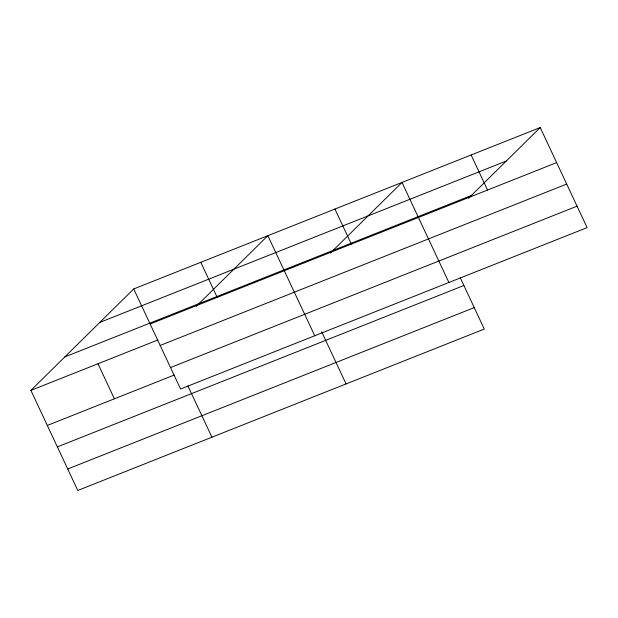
<?xml version="1.0" encoding="UTF-8"?>
<svg xmlns="http://www.w3.org/2000/svg" width="618" height="618" viewBox="0 0 618 618"><rect width="100%" height="100%" fill="white"/><g stroke="black" fill="none" stroke-linecap="round" stroke-linejoin="round"><path stroke-width="0.93" d="M460.271 277.776L484.288 329.054L77.775 490.453L30.9 390.383L133.712 288.946L540.225 127.547L587.1 227.617L180.587 389.016L133.712 288.946M196.261 306.327L267.857 235.682L314.732 335.752M330.414 253.063L402.009 182.426L448.884 282.488M468.629 198.193L540.225 127.547M99.784 322.418L506.296 161.02M64.828 356.91L471.341 195.512M150.128 324.002L556.648 162.604M30.9 390.383L157.899 339.962M160.178 345.454L566.698 184.056M170.537 367.555L577.05 206.165M47.323 425.439L174.315 375.018M57.374 446.891L463.886 285.493M67.725 469L474.238 307.602M471.117 154.987L487.54 190.043M334.933 209.054L351.356 244.11M321.654 331.789L346.072 383.933M200.788 262.318L217.204 297.366M187.903 385.91L211.928 437.189M97.976 363.755L114.392 398.811"/></g></svg>
